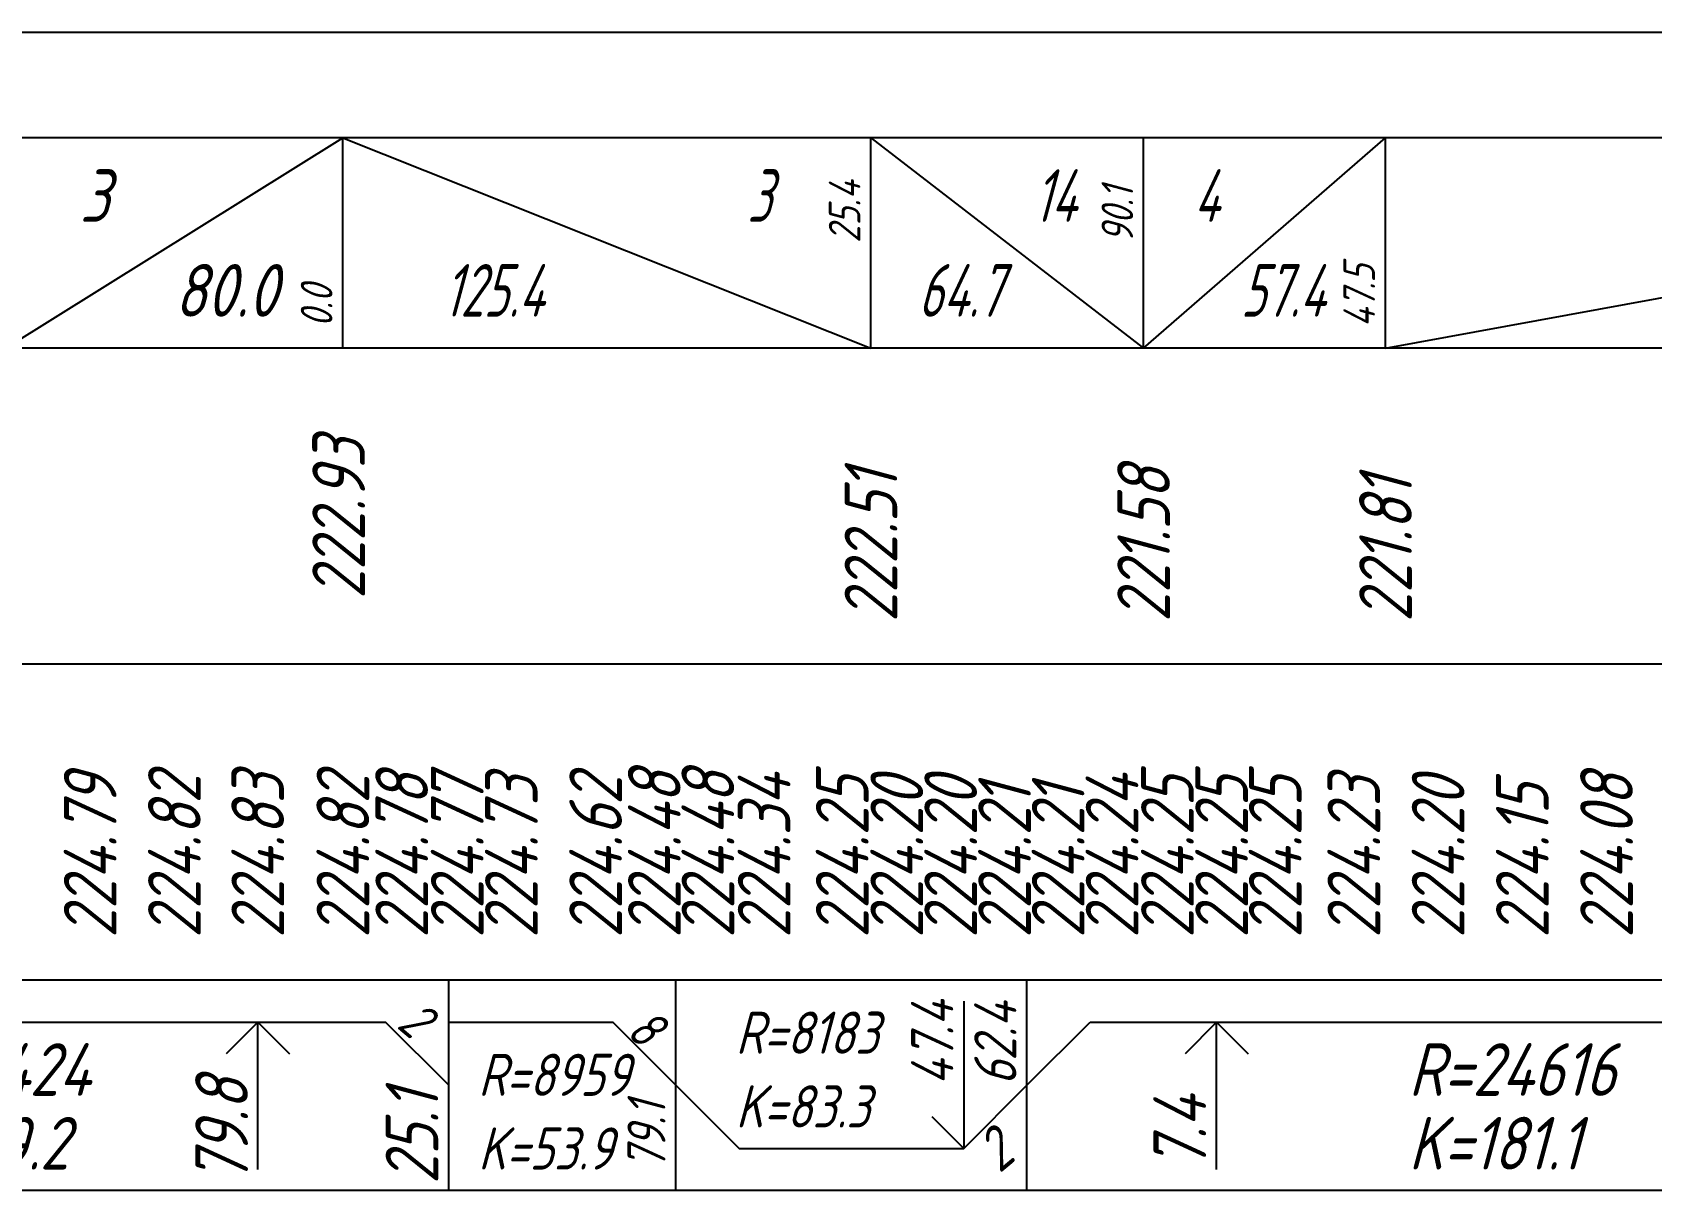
# Model space of a CAD drawing. Extents: x 2172 to 5772, y -842 to -248.
# Drawn here: x 2532.5 to 2609.4, y -732.5 to -677.5 of the extents above; entities that cross this region are included whole.
import ezdxf

# ---------------------------------------------------------------- set-up
doc = ezdxf.new("R2010")
doc.units = 0
doc.header["$MEASUREMENT"] = 0
doc.linetypes.add('TP0', pattern=[0])
doc.layers.get('0').update_dxf_attribs({"linetype": 'CONTINUOUS'})
for name, color, linetype in [('КРАСНЫЕ_ОТМЕТКИ', 1, 'CONTINUOUS'), ('ОСЬ_УКЛОН_И_КРИВАЯ', 1, 'CONTINUOUS'), ('ОТМЕТКИ_КЮВЕТОВ', 7, 'CONTINUOUS'), ('ПРАВЫЙ_ЛОТОК_УКЛОНЫ', 7, 'CONTINUOUS'), ('ЧЕРНЫЕ_ОТМЕТКИ', 7, 'CONTINUOUS')]:
    doc.layers.add(name, color=color, linetype=linetype)
doc.styles.add('ГОСТ', font='gost.TTF', dxfattribs={"oblique": 15, "height": 1})

msp = doc.modelspace()

# ---------------------------------------------------------------- linework, layer by layer
at = {"linetype": 'TP0'}
for p, q in [((3107.228, -677.478), (2267.228, -677.478)), ((3107.228, -692.478), (2267.228, -692.478)), ((3107.228, -707.478), (2267.228, -707.478)), ((3107.228, -722.478), (2267.228, -722.478)), ((3107.228, -732.478), (2267.228, -732.478))]:
    msp.add_line(p, q, dxfattribs=at)
msp.add_line((3107.228, -682.478), (2267.228, -682.478))
at = {"layer": 'ОСЬ_УКЛОН_И_КРИВАЯ'}
for p, q in [((2552.256, -732.478), (2552.256, -722.478)), ((2563.039, -732.478), (2563.039, -722.478)), ((2579.703, -732.478), (2579.703, -722.478)), ((2576.709, -723.478), (2576.709, -730.478)), ((2519.425, -724.478), (2549.256, -724.478)), ((2543.187, -724.478), (2541.687, -725.978)), ((2543.187, -731.478), (2543.187, -724.478)), ((2543.187, -724.478), (2544.687, -725.978)), ((2552.256, -727.478), (2549.256, -724.478)), ((2552.256, -724.478), (2555.256, -724.478)), ((2555.256, -724.478), (2560.039, -724.478)), ((2563.039, -727.478), (2560.039, -724.478)), ((2579.703, -727.478), (2582.703, -724.478)), ((2582.703, -724.478), (2612.929, -724.478)), ((2588.711, -724.478), (2587.211, -725.978)), ((2588.711, -731.478), (2588.711, -724.478)), ((2588.711, -724.478), (2590.211, -725.978)), ((2563.039, -727.478), (2566.039, -730.478)), ((2579.703, -727.478), (2576.703, -730.478)), ((2576.709, -730.478), (2575.209, -728.978)), ((2576.709, -730.478), (2578.209, -728.978)), ((2566.039, -730.478), (2576.703, -730.478))]:
    msp.add_line(p, q, dxfattribs=at)
at = {"layer": 'ОТМЕТКИ_КЮВЕТОВ'}
for p in [(2531.228, -692.478), (2547.228, -692.478)]:
    msp.add_line(p, (2547.228, -682.478), dxfattribs=at)
at = {"layer": 'ПРАВЫЙ_ЛОТОК_УКЛОНЫ'}
for p, q in [((2547.228, -692.478), (2547.228, -682.478)), ((2547.228, -682.478), (2572.299, -692.478)), ((2572.299, -692.478), (2572.299, -682.478)), ((2572.299, -682.478), (2585.248, -692.478)), ((2585.248, -692.478), (2585.248, -682.478)), ((2585.248, -692.478), (2596.732, -682.478)), ((2596.732, -692.478), (2596.732, -682.478)), ((2596.732, -692.478), (2651.228, -682.478))]:
    msp.add_line(p, q, dxfattribs=at)

# ---------------------------------------------------------------- texts
at = {"layer": 'КРАСНЫЕ_ОТМЕТКИ', "style": 'ГОСТ', "oblique": 15}
for s, p in [('224.79', (2536.478, -720.478)), ('224.82', (2540.478, -720.478)), ('224.83', (2544.437, -720.478)), ('224.82', (2548.478, -720.478)), ('224.78', (2551.272, -720.478)), ('224.77', (2553.907, -720.478)), ('224.73', (2556.478, -720.478)), ('224.62', (2560.478, -720.478)), ('224.48', (2563.265, -720.478)), ('224.48', (2565.809, -720.478)), ('224.34', (2568.478, -720.478)), ('224.25', (2572.186, -720.478)), ('224.20', (2574.777, -720.478)), ('224.20', (2577.336, -720.478)), ('224.24', (2584.998, -720.478)), ('224.25', (2587.626, -720.478)), ('224.25', (2590.201, -720.478)), ('224.25', (2592.744, -720.478)), ('224.23', (2596.478, -720.478)), ('224.20', (2600.478, -720.478)), ('224.15', (2604.478, -720.478)), ('224.08', (2608.478, -720.478)), ('224.21', (2579.895, -720.478)), ('224.21', (2582.438, -720.478))]:
    msp.add_text(s, height=2.5, rotation=90, dxfattribs=at).set_placement(p)
at = {"layer": 'ОСЬ_УКЛОН_И_КРИВАЯ', "style": 'ГОСТ', "oblique": 15}
for s, height, rotation, p in [('47.4', 2, 90, (2576.209, -727.478)), ('62.4', 2, 90, (2579.203, -727.478)), ('2', 1.8, 320, (2549.725, -724.696)), ('8', 1.8, 320, (2560.612, -725.051)), ('79.8', 2.5, 90, (2542.719, -732.148)), ('25.1', 2.5, 90, (2551.756, -732.164)), ('79.1', 1.8, 90, (2562.539, -731.478)), ('7.4', 2.5, 90, (2588.211, -731.478)), ('2', 2, 40, (2578.396, -731.69))]:
    msp.add_text(s, height=height, rotation=rotation, dxfattribs=at).set_placement(p)
for s, height, p in [('R=8183', 2, (2565.874, -725.978)), ('R=19424', 2.5, (2525.306, -727.978)), ('R=24616', 2.5, (2597.82, -727.978)), ('R=8959', 2, (2553.648, -727.978)), ('K=83.3', 2, (2565.874, -729.478)), ('K=179.2', 2.5, (2525.306, -731.478)), ('K=53.9', 2, (2553.648, -731.478)), ('K=181.1', 2.5, (2597.82, -731.478))]:
    msp.add_text(s, height=height, dxfattribs=at).set_placement(p)
at = {"layer": 'ОТМЕТКИ_КЮВЕТОВ', "style": 'ГОСТ', "oblique": 15}
for s, p in [('3', (2534.728, -686.478)), ('80.0', (2539.228, -690.978))]:
    msp.add_text(s, height=2.5, dxfattribs=at).set_placement(p)
at = {"layer": 'ОТМЕТКИ_КЮВЕТОВ', "style": 'ГОСТ', "oblique": 15, "width": 0.8}
for s, p in [('3', (2566.427, -686.478)), ('14', (2580.027, -686.478)), ('4', (2587.619, -686.478)), ('125.4', (2551.996, -690.978)), ('64.7', (2574.536, -690.978)), ('57.4', (2589.861, -690.978))]:
    msp.add_text(s, height=2.5, dxfattribs=at).set_placement(p)
at = {"layer": 'ОТМЕТКИ_КЮВЕТОВ', "style": 'ГОСТ', "oblique": 15}
for s, p in [('25.4', (2571.799, -687.478)), ('90.1', (2584.748, -687.478)), ('47.5', (2596.232, -691.478)), ('0.0', (2546.728, -691.478))]:
    msp.add_text(s, height=1.5, rotation=90, dxfattribs=at).set_placement(p)
at = {"layer": 'ЧЕРНЫЕ_ОТМЕТКИ', "style": 'ГОСТ', "oblique": 15}
for s, p in [('222.93', (2548.276, -704.383)), ('222.51', (2573.549, -705.478)), ('221.58', (2586.498, -705.478)), ('221.81', (2597.982, -705.478))]:
    msp.add_text(s, height=2.5, rotation=90, dxfattribs=at).set_placement(p)

doc.saveas('drawing.dxf')
